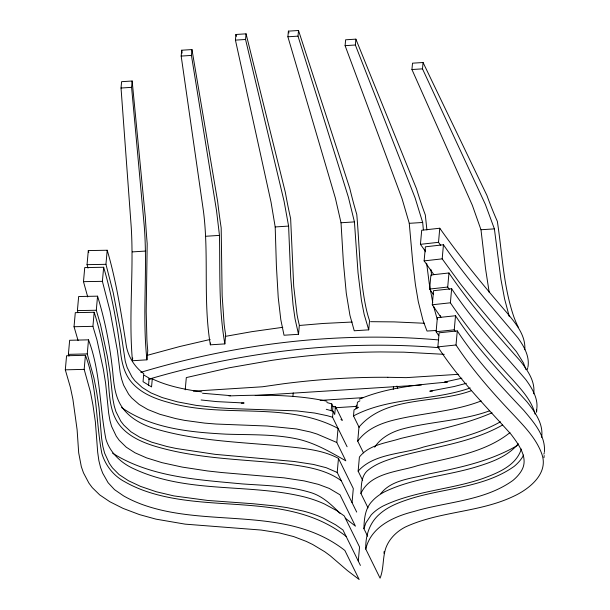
<?xml version="1.0" encoding="UTF-8"?>
<svg xmlns="http://www.w3.org/2000/svg" width="610" height="610" viewBox="0 0 610 610"><rect width="100%" height="100%" fill="white"/><g stroke="black" fill="none" stroke-linecap="round" stroke-linejoin="round"><path stroke-width="0.91" d="M132.156 81.008L131.592 87.352L144.257 226.104C147.765 270.588 142.069 315.378 146.941 359.824L132.446 360.746C128.451 316.209 133.979 271.488 131.219 226.935L121.032 88.023L121.603 81.679L132.156 81.008L145.31 217.137A229.436 29.562 -89.2 0 0 147.193 243.642L146.202 311.489L146.903 339.755A57.348 7.389 -89.2 0 0 147.765 350.659L146.941 359.824M524.798 349.743C525.873 334.814 515.053 322.621 506.155 311.893C482.906 284.946 460.298 257.336 439.779 228.231L421.701 230.252L420.435 244.328L425.353 251.259M85.43 355.287L84.172 369.37L90.471 392.077L92.979 405.299L95.381 421.983L97.699 452.399L98.881 460.71L100.558 467.405L102.701 473.185L108.092 482.701L114.489 489.632L123.533 495.854A96.128 48.396 5.1 0 0 141.23 504.127C207.004 528.573 286.517 504.691 344.856 550.456L359.153 579.5L347.418 570.579L330.292 555.824L324.741 551.73L312.64 544.471L306.327 541.413L293.669 536.579L279.083 532.85L261.179 530.052L185.112 524.142L155.954 519.133L139.476 514.604L123.075 508.397L109.861 501.748L99.704 494.901L92.247 487.596L88.923 483.12L83.471 472.826L81.305 466.597L78.69 452.811L77.104 429.707L72.91 399.321L70.409 387.411L65.308 369.835L66.574 355.752L85.43 355.287C97.348 386.732 95.686 420.847 101.824 453.321C105.393 465.384 113.59 475.93 124.798 481.778A96.128 48.396 5.1 0 0 142.496 490.043C208.269 514.497 287.783 490.608 346.122 536.381M68.945 356.103L68.381 354.357L69.647 340.281L88.511 339.839C100.589 371.696 99.422 406.229 105.904 439.108C110.135 453.154 121.672 463.57 134.848 469.258C188.193 493.78 248.888 483.181 304.71 497.02A78.332 39.436 5.1 0 1 324.444 503.982L336.911 510.73L344.253 515.93L359.549 547.002L358.284 561.086M78.08 340.525L74.031 326.724L75.297 312.648L94.184 312.267C101.374 334.829 105.804 358.207 108.359 381.723C109.365 393.808 109.754 406.382 114.977 417.568C122.328 433.451 139.179 441.426 155.062 446.253C197.343 458.911 241.827 459.208 285.381 463.783C304.596 466.398 325.153 468.968 341.264 480.718M77.927 312.411L77.394 310.597L78.659 296.513L97.562 296.17C105.126 320.807 110.067 346.228 112.736 371.848C113.696 382.295 114.596 393.099 119.4 402.63C125.988 415.799 139.423 423.614 152.942 428.083C194.628 440.885 238.746 442.029 281.858 446.009C300.936 448.251 321.165 449.189 338.474 458.392L353.304 488.534L352.039 502.617M87.718 296.933L83.486 281.66L84.744 267.577L103.662 267.264C111.584 294.47 116.99 322.423 120.368 350.544C121.337 359.275 122.938 368.12 127.185 375.912C135.595 391.033 152.576 398.17 168.497 402.409C223.832 418.818 285.648 400.686 338.054 428.411L336.796 442.486L345.824 460.84C330.223 451.926 314.363 442.593 296.574 438.834C273.364 433.984 249.482 434.983 225.929 434.152C190.228 432.216 151.661 428.647 121.565 407.518M88.023 268.156L87.039 264.656L88.305 250.58L107.207 250.245C116.548 281.889 121.382 314.63 126.529 347.143C128.901 357.689 134.947 367.327 143.769 373.633L143.045 381.7L151.554 386.915L152.279 378.856L148.527 379.092M360.411 565.417L342.988 530.014L335.652 524.813L323.178 518.065A78.332 39.436 5.1 0 0 303.444 511.104L287.272 507.657L277.352 506.17L253.104 503.738L207.613 500.444L173.919 495.915L156.213 491.736L140.529 486.383L128.489 480.741L119.118 474.603L112.431 467.839L109.381 463.47L104.638 453.192L102.892 446.573L101.611 438.262L99.003 407.671L96.639 391.978L93.94 378.048L87.253 353.914L88.511 339.839M345.29 518.18L355.432 526.163L339.999 494.801L329.255 488.427L318.45 484.386L304.207 480.901L284.115 477.859L221.994 472.552L207.469 470.95L182.215 467.092L161.986 462.654L146.575 457.881L135.046 452.811L126.278 447.221L119.255 440.351L116.274 436.234L111.569 426.344L109.945 420.488L108.649 413.046L105.614 383.24L103.364 369.332L96.982 339.991L92.918 326.35L94.184 312.267M356.697 512.08L337.208 472.468L326.266 467.725L313.372 464.431L294.073 461.465L215.078 454.336L176.168 448.48L166.888 446.489L151.676 442.166L139.827 437.248L130.975 431.819L123.792 425.109L120.757 421.144L115.915 411.582L114.222 405.947L112.789 398.536L109.998 372.733L107.291 356.164L100.513 324.741L96.296 310.254L97.562 296.17M336.796 442.486L317.002 434.038L310.299 431.971L296.407 428.944L267.111 426.024L216.031 424.034L204.708 423.111L184.662 420.382L175.672 418.582L159.812 414.274L147.826 409.531L139.149 404.445L131.745 397.987L128.641 394.228L123.586 385.085L121.603 379.115L120.17 372.504L117.44 350.857L110.059 311.138L102.396 281.34L103.662 267.264M347.09 446.756L332.564 417.24L327.341 415.723L314.661 413.039L296.62 410.888L230.679 408.555L218.037 407.777L196.252 405.391L177.411 401.845L162.283 397.59L150.922 392.886L142.221 387.502L135.031 380.907L132.027 377.041L127.139 367.479L125.263 361.227L121.146 334.059L113.246 292.792L105.942 264.321L107.207 250.245M132.446 360.746L132.698 358.001M148.497 385.65L149.168 378.139L144.242 375.287M181.178 56.074L181.704 50.218L191.959 49.562L217.656 201.567A227.156 40.74 89 0 0 221.186 227.957L222.154 295.697L224.106 323.925A56.722 10.172 89 0 0 225.677 334.737L224.854 343.903L210.358 344.825C202.955 300.677 209.108 255.62 203.473 211.373L181.178 56.074L191.433 55.426L191.959 49.562M185.211 389.82L186.309 377.59L229.375 367.761L271.77 360.365A705.03 582.428 -26.2 0 1 380.853 351.94L403.85 352.168L444.225 354.334M235.437 40.123L235.94 34.48L246.059 33.832L285.343 192.363A225.997 52.788 87.1 0 0 290.635 218.639L293.715 286.25L297.017 314.417A56.41 13.176 87.1 0 0 299.342 325.145L298.519 334.31L284.024 335.233L280.806 319.693L278.229 297.527L276.399 266.082L275.194 226.943L271.046 202.169L235.437 40.123L245.548 39.482L284.092 201.338L288.599 226.089L290.711 277.085L293.044 304.809L295.034 318.786L298.519 334.31M210.358 344.825L210.526 342.988M245.548 39.482L246.059 33.832M287.889 36.791L288.4 31.14L298.519 30.5L349.759 188.269A226.15 64.53 85.1 0 0 356.774 214.43C359.603 246.295 359.503 278.64 366.496 309.994A56.448 16.112 85.1 0 0 369.553 320.685L368.73 329.85L354.242 330.772L349.934 315.301L346.274 293.196L343.346 261.82L341.02 222.757L335.37 198.082L287.889 36.791L298.008 36.142L348.409 197.251L354.433 221.903L358.032 272.807L361.448 300.463L364.162 314.394L368.73 329.85M298.008 36.142L298.519 30.5M292.899 396.614L293.235 392.924M436.074 330.475L427.015 331.047L423.012 320.441L418.3 301.714L415.387 284.451L412.741 262.292L409.264 223.321L402.066 198.746L345.1 45.658L345.634 39.795L355.882 39.147L416.554 188.925A227.637 76.791 83.1 0 0 425.33 214.979L426.908 229.962M423.37 229.879L422.677 222.475L415.105 197.915L355.356 45.003L355.882 39.147M331.131 410.789L331.748 403.911L326.899 402.539M332.511 411.559L332.976 406.397L331.748 403.911M332.564 417.24L333.106 411.224L326.281 409.295M332.602 406.634L335.447 406.451L334.722 414.51L333.106 411.224M337.208 472.468L338.474 458.392M359.137 427.381L353.495 415.913L354.036 409.889L358.604 407.236M356.057 408.708L356.377 405.124M356.88 408.303L357.422 402.28L359.915 400.808M363.469 452.833L357.719 441.16L358.985 427.076C386.351 395.166 435.227 404.186 471.454 390.644M362.668 480.352L358.139 471.141L359.404 457.058C369.05 444.599 386.74 442.967 400.77 438.445C431.476 431.14 462.914 425.353 492.041 412.787M368.021 507.878L360.929 493.467C361.372 485.003 361.105 474.893 368.958 469.486C377.59 462.837 388.25 459.688 398.528 456.585C433.413 446.955 470.707 443.089 502.648 424.964M367.639 536.243L363.918 528.679C364.162 518.889 365.047 508.26 372.397 500.94A78.332 39.436 5.1 0 1 384.292 491.965C412.619 478.141 444.781 476.189 474.717 467.359C490.478 462.563 507.489 456.913 518.271 443.714M365.786 549.13C370.674 526.895 393.869 516.472 413.877 511.515C446.749 501.588 484.104 501.123 512.85 480.497A96.128 48.396 5.1 0 0 521.588 470.546C528.984 458.026 518.508 444.301 511.195 434.495C485.819 406.123 458.598 379.023 437.858 346.884L439.124 332.801L457.279 330.91L456.013 344.993C472.773 370.499 493.17 393.397 514.146 415.471C524.981 427.084 536.579 439.017 541.939 454.32C548.741 473.825 528.939 489.273 513.338 496.41C479.147 512.629 439.513 511.127 405.284 527.048C396.683 531.47 389.302 538.668 385.901 547.841C382.478 557.654 383.964 568.474 380.076 578.166L365.786 549.13C365.321 536.251 369.363 523.006 379.306 514.367C386.915 507.451 396.553 503.387 406.176 500.131C441.663 487.832 482.609 488.709 514.116 466.414A96.128 48.396 5.1 0 0 522.846 456.471L523.525 455.045M489.228 292.495L485.529 268.583L480.977 229.734L472.331 205.25L411.941 69.525L412.512 63.181L423.065 62.51L486.925 195.421A230.214 88.358 81.1 0 0 497.341 221.369C502.221 253.097 503.28 285.8 513.696 316.415A57.561 22.09 81.1 0 0 518.256 327.105M393.282 389.31L393.534 386.542M509.312 316.689L504.577 298.847L500.955 279.456L494.39 228.88L485.377 204.419L422.494 68.854L423.065 62.51M433.862 274.637L424.125 260.889L425.391 246.806L443.455 244.77C465.918 277.474 492.163 307.31 517.692 337.582C523.845 346.045 529.838 356.248 527.947 367.128M433.268 294.264L429.631 289.056L430.896 274.98L448.975 272.967C470.15 304.428 495.305 332.892 520.46 361.158C527.597 370.407 535.473 381.479 533.689 393.808M440.938 317.307L432.276 304.771L433.542 290.695L451.644 288.721C473.055 321.584 500.353 349.896 525.759 379.565C532.286 388.486 539.08 399.519 536.426 411.041M440.641 245.319L438.514 242.315L439.779 228.231M525.919 369.5L523.479 362.973L516.434 351.665L473.924 300.928L459.963 283.292L442.189 258.853L443.455 244.77M438.781 335.668L436.104 331.733L437.37 317.657L455.517 315.744C475.891 347.113 501.931 374.166 526.941 401.776C534.84 411.819 543.693 423.874 541.627 437.416M449.326 289.369L447.709 287.051L448.975 272.967M535.092 414.159C531.546 400.023 520.948 389.165 511.607 378.543C489.495 354.753 468.503 329.789 450.386 302.796L451.644 288.721M455.243 331.314L454.252 329.827L455.517 315.744M536.564 412.261L536.777 409.92M543.967 457.698L544.166 455.533M544.417 451.736C545.675 435.517 533.582 422.12 523.891 410.507C500.162 385.329 476.273 359.953 457.279 330.91M383.949 553.316L384.155 551.425M363.918 528.679L365.855 522.892L371.132 515.015A78.332 39.436 5.1 0 1 383.027 506.041C414.243 490.928 449.875 489.792 482.441 478.659C497.501 473.093 516.136 465.834 521.329 449.029M527.261 369.492L527.719 367.914M543.884 454.137L544.326 452.635M360.929 493.467C370.369 472.536 398.612 471.896 417.659 465.605C449.013 457.599 483.951 453.428 509.998 432.589M358.139 471.141C373.953 453.314 402.508 454.252 423.447 447.046C449.555 440.466 476.791 435.197 500.452 421.777M380.808 493.658C391.879 479.208 412.757 478.659 428.899 473.947C459.216 467.786 490.341 461.312 517.326 445.483M374.677 447.183C381.189 437.225 392.352 431.583 403.591 428.693C431.979 421.296 461.922 420.892 489.655 410.804M357.719 441.16C367.022 428.212 382.668 422.486 397.644 419.177C425.414 412.772 454.45 411.331 481.206 400.93M353.495 415.913C389.386 396.896 432.337 401.25 470.226 387.975M359.328 399.176C387.03 387.449 417.85 384.818 447.488 382.051M140.78 372.336C236.985 343.537 338.504 331.085 438.704 339.945M147.65 355.226L179.843 346.503L210.145 339.473M150.228 378.779C243.687 351.467 342.035 339.587 439.208 347.723M466.375 383.309L454.221 386.511L429.783 391.193L432.612 391.01M461.884 378.2L444.659 382.02L447.481 381.837M225.25 336.392L251.854 331.665L282.788 327.311M424.125 260.889L442.189 258.853M420.435 244.328L438.514 242.315M429.631 289.056L447.709 287.051M432.276 304.771L450.386 302.796M436.104 331.733L454.252 329.827M437.858 346.884L456.013 344.993M299.533 325.458L323.269 323.46L352.191 322.027M345.1 45.658L355.356 45.003M121.032 88.023L131.592 87.352M411.941 69.525L422.494 68.854M275.194 226.943L288.599 226.089M341.02 222.757L354.433 221.903M206.058 236.245L219.47 235.391C220.187 271.557 218.555 308.119 224.854 343.903M409.264 223.321L422.677 222.475M132.362 251.899L145.767 251.046M480.977 229.734L494.39 228.88M193.332 391.17L262.43 386.778L283.513 383.759A704.649 582.108 -26.2 0 1 387.846 377.293M458.705 374.304L406.191 377.643L387.846 377.293M228.597 395.76L230.473 395.638L202.528 393.252M229.741 395.898C262.102 394.678 295.156 394.426 327.006 401.228M255.239 395.554L421.319 384.994M241.27 403.179L244.107 402.996L216.68 401.609L201.102 399.977M320.166 400.389L363.148 397.651M334.882 407.77L356.377 406.405M65.308 369.835L84.172 369.37M68.381 354.357L87.253 353.914M74.031 326.724L92.918 326.35M87.039 264.656L105.942 264.321M77.394 310.597L96.296 310.254M83.486 281.66L102.396 281.34M370.544 321.676L394.083 321.889L424.499 323.269M201.826 391.91C184.914 389.493 167.788 386.282 152.279 378.856M340.967 419.428L342.294 420.366L335.447 406.451M112.575 453.177C150.792 477.302 198.136 479.719 241.949 483.89C264.534 485.552 287.615 485.697 309.499 492.201C321.859 495.526 331.329 504.485 340.022 513.399M437.317 319.526L433.588 306.25M288.4 31.14L288.957 32.955M396.935 386.016L397.705 388.623M88.305 250.58L88.808 252.349M432.757 302.606L429.249 283.528L426.642 263.192M235.94 34.48L236.367 36.333M191.433 55.426L216.512 210.541L219.47 235.391M181.704 50.218L182.131 53.032M431.666 275.781L430.858 269.284M425.277 250.008L425.452 251.808M440.717 316.91A56.852 19.177 83.1 0 1 440.207 315.5"/></g></svg>
